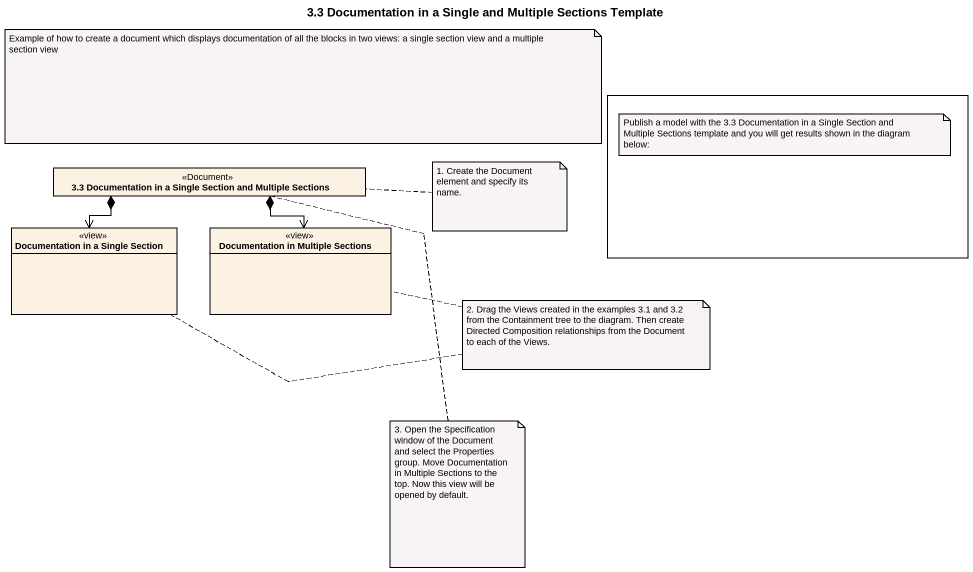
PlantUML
@startuml
title 3.3 Documentation in a Single and Multiple Sections Template
allowmixing
hide circle
hide empty members
rectangle " " as rectangle1
class "3.3 Documentation in a Single Section and Multiple Sections" as c3_3_Documentation_in_a <<Document>>
class "Documentation in a Single Section" as Documentation_in_a_Single <<view>>
class "Documentation in Multiple Sections" as Documentation_in_Multiple <<view>>
c3_3_Documentation_in_a *--> Documentation_in_a_Single
c3_3_Documentation_in_a *--> Documentation_in_Multiple
note as N1
  Example of how to create a document which displays documentation of all the blocks in two views: a single section view and a multiple section view
end note
note as N2
  Publish a model with the 3.3 Documentation in a Single Section and Multiple Sections template and you will get results shown in the diagram below:
end note
note right of c3_3_Documentation_in_a : 1. Create the Document element and specify its name.
note as N4
  2. Drag the Views created in the examples 3.1 and 3.2 from the Containment tree to the diagram. Then create Directed Composition relationships from the Document to each of the Views.
end note
N4 .. Documentation_in_a_Single
N4 .. Documentation_in_Multiple
note bottom of c3_3_Documentation_in_a : 3. Open the Specification window of the Document and select the Properties group. Move Documentation in Multiple Sections to the top. Now this view will be opened by default.
@enduml
